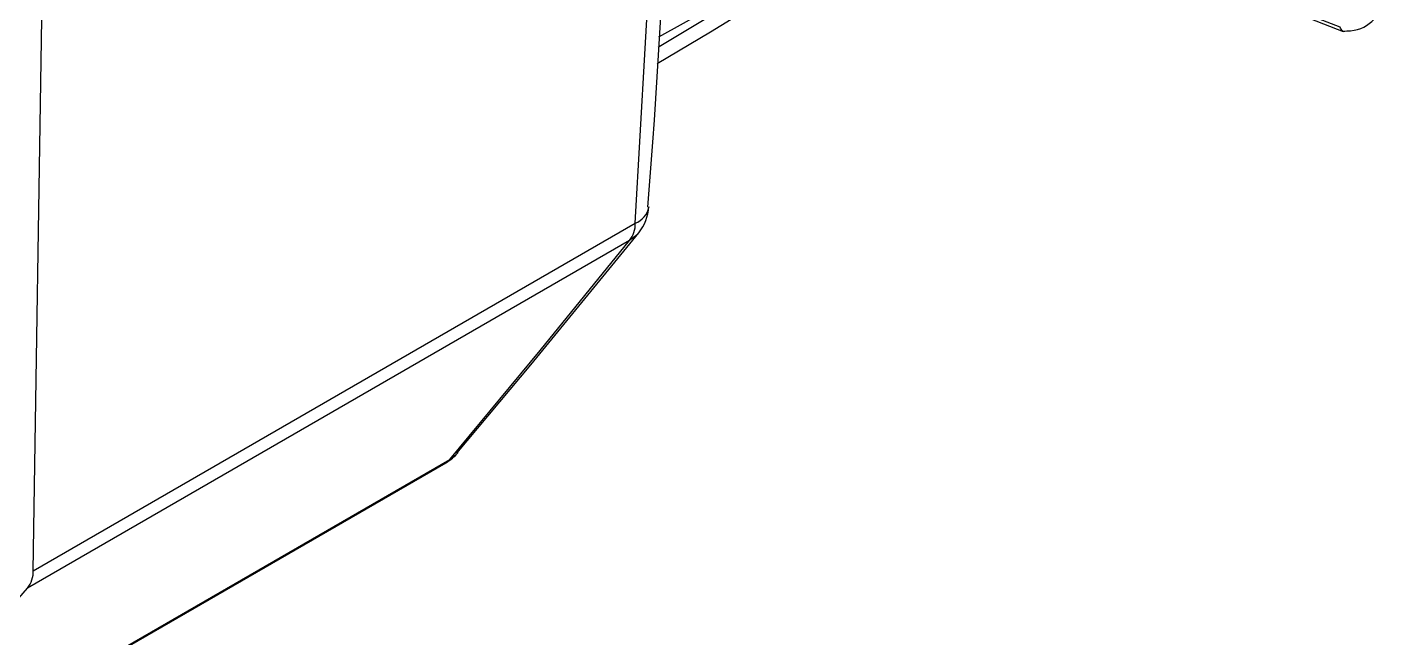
# Model space of a CAD drawing. Extents: x 6 to 134, y 1 to 99.
# Drawn here: x 97.342 to 99.083, y 77.137 to 77.92 of the extents above; entities that cross this region are included whole.
import ezdxf

# ---------------------------------------------------------------- set-up
doc = ezdxf.new("R2010")
doc.units = 0
doc.header["$MEASUREMENT"] = 0
doc.layers.add('OBJECT', color=7, linetype='CONTINUOUS')

msp = doc.modelspace()

# ---------------------------------------------------------------- linework, layer by layer
at = {"layer": 'OBJECT'}
for p, q in [((97.3502, 77.2231), (97.3636, 78.0991)), ((98.1523, 77.9078), (98.409, 78.0503)), ((99.026, 77.9202), (98.9314, 77.9568)), ((98.9345, 77.9518), (99.03, 77.9148)), ((99.0344, 77.9152), (99.0346, 77.9153)), ((98.1396, 77.6898), (98.1395, 77.6891)), ((97.3502, 77.2231), (98.1221, 77.6687)), ((98.1149, 77.6464), (97.343, 77.2008)), ((97.1848, 76.9619), (97.8842, 77.3657)), ((97.895, 77.3748), (97.8939, 77.3735)), ((97.1806, 76.9582), (97.879, 77.3614)), ((97.288, 77.1379), (97.343, 77.2008))]:
    msp.add_line(p, q, dxfattribs=at)
at = {"layer": 'OBJECT', "flags": 128}
for points in [[(98.1221, 77.6687), (98.1478, 78.1172), (98.16, 78.5589)], [(98.409, 78.0503), (98.278, 77.9704), (98.1529, 77.8949), (98.1514, 77.894)], [(98.1501, 77.8735), (98.2187, 77.9142), (98.33, 77.9829)], [(99.0344, 77.9152), (99.0321, 77.9144), (99.0298, 77.9148), (99.0279, 77.9163), (99.0264, 77.9187), (99.026, 77.92), (99.026, 77.9202)], [(97.8842, 77.3657), (98.0003, 77.5054), (98.1149, 77.6464)], [(97.8935, 77.3739), (97.9884, 77.487), (98.1265, 77.6565)], [(98.1265, 77.6565), (98.1217, 77.6515), (98.1149, 77.6464)], [(97.8939, 77.3735), (97.8909, 77.3705), (97.8842, 77.3657)]]:
    msp.add_lwpolyline(points, dxfattribs=at)
at = {"layer": 'OBJECT'}
for centre, radius, start, end in [((85.3397, 78.6823), 12.8372, 355.56316, 359.55455), ((98.1121, 77.6949), 0.028, 291.0104, 348.1892), ((98.0797, 77.6941), 0.06, 321.206, 355.9431), ((98.0878, 77.6675), 0.0343, 322.1573, 2.065), ((97.849, 77.4134), 0.06, 299.9973, 319.9772), ((97.8687, 77.3792), 0.0205, 300.0744, 319.0577), ((97.3159, 77.2219), 0.0343, 322.1573, 2.065)]:
    msp.add_arc(centre, radius, start, end, dxfattribs=at)
msp.add_ellipse((98.9957, 78.0238), major_axis=(-0.0646, 0.1012), ratio=0.604584, start_param=2.782059, end_param=3.71868, dxfattribs=at)

doc.saveas('drawing.dxf')
